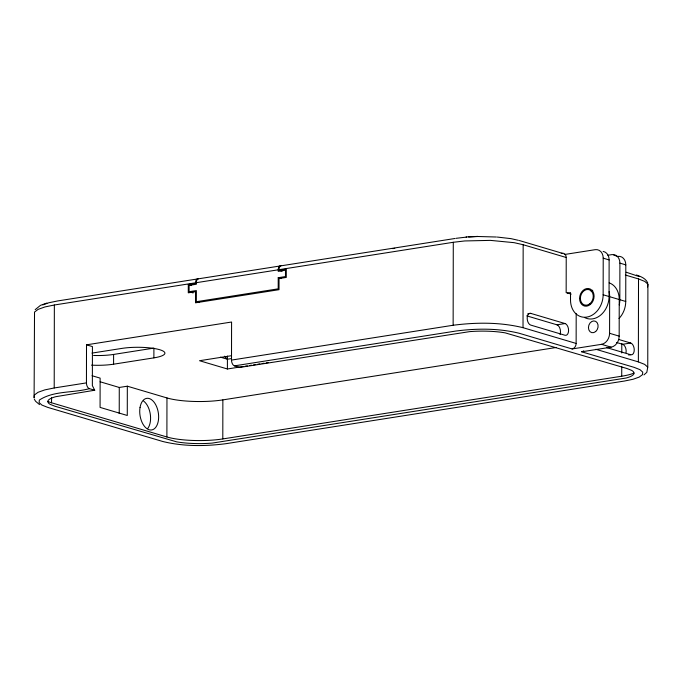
<?xml version="1.0" encoding="UTF-8"?>
<svg xmlns="http://www.w3.org/2000/svg" width="682" height="682" viewBox="0 0 682 682"><rect width="100%" height="100%" fill="white"/><g stroke="black" fill="none" stroke-linecap="round" stroke-linejoin="round"><path stroke-width="1.02" d="M633.945 373.088A39.991 8.653 0.1 0 1 621.728 376.217L222.801 438.935A39.991 8.653 0.1 0 1 166.894 436.983L51.551 402.781L51.559 397.504M54.355 304.999L44.935 306.943L38.166 309.347L34.526 312.049L34.1 397.836L34.381 395.014L38.022 392.303L44.79 389.899L54.21 387.964L54.355 304.999L195.555 282.808A4.996 2.89 81.1 0 1 198.522 278.802L57.586 300.958L48.874 302.748L42.796 304.914M94.721 390.232L89.393 388.655A4.996 2.89 81.1 0 1 86.444 382.892L86.512 344.828L231.582 322.023L231.513 360.087A4.996 2.89 81.1 0 0 234.463 365.85L239.783 367.428L469.659 331.631A35.958 7.783 0.1 0 1 505.2 332.867L626.92 368.502L631.566 370.343A35.958 7.783 0.1 0 1 626.11 378.024L212.179 443.095A35.958 7.783 0.1 0 1 176.638 441.851L54.918 406.225L50.272 404.383A35.958 7.783 0.1 0 1 55.728 396.702L94.721 390.232L92.36 385.628L92.428 346.584L86.512 344.828M113.587 364.197L113.604 354.435L153.902 348.101L153.885 357.862L113.587 364.197A26.99 5.84 0.1 0 1 91.541 365.143M119.231 413.599L119.273 387.461L100.126 381.775M119.273 387.461L127.329 386.191L127.278 415.474L100.075 407.401L100.126 378.118L92.036 375.722M166.894 436.983L166.962 397.947L127.329 386.191M195.555 282.808L195.546 283.388L188.3 284.53L188.283 292.825L195.538 291.683L195.521 302.817L279.015 289.688L279.032 278.563L286.287 277.421L286.295 269.126L279.04 270.268L279.049 269.68A4.996 2.89 81.1 0 1 281.248 265.613M193.142 292.928L189.093 291.726L189.102 285.383L196.356 284.241L196.356 282.68A4.996 2.89 81.1 0 1 198.556 278.614M199.28 302.586L196.322 301.708L196.348 290.583L189.093 291.726M222.801 438.935L222.861 399.891L556.538 347.436M243.142 366.507L227.396 368.988L227.421 356.064M199.323 278.674L281.206 265.801A4.996 2.89 81.1 0 0 278.239 269.808L278.239 271.368L285.494 270.225L285.477 276.568L278.222 277.71L278.205 288.836L196.322 301.708M231.513 360.087L453.138 325.254L453.283 242.289L464.723 240.951L490.443 240.379L514.134 242.673L523.162 244.727L566.222 257.498L566.162 292.629L571.192 294.121M576.188 313.677L576.137 343.438L523.017 327.684L523.162 244.727M567.373 293.072L570.519 292.578L570.51 299.901A20.247 15.925 -73.5 0 0 586.793 317.104A20.247 15.925 -73.5 0 0 603.144 294.769L603.212 258.171A10 7.869 -73.5 0 0 595.164 249.68L564.236 254.539M584.551 317.488A20.247 15.925 -73.5 0 0 609.06 296.525L609.128 259.927A10 7.869 -73.5 0 0 603.169 251.436M234.463 365.85L455.823 331.051C476.829 328.34 498.508 328.17 519.173 333.259L572.096 348.954L601.515 344.325A10 7.869 -73.5 0 0 609.589 333.302L609.657 296.704A20.247 15.925 -73.5 0 0 609.103 291.674M89.393 388.655C73.153 393.13 53.852 390.479 39.351 400.061L39.104 402.602L41.9 405.074L47.706 407.376L162.666 441.467C183.33 446.557 205.009 446.386 226.015 443.675L624.414 381.042L633.126 379.252L639.204 377.086L642.487 374.657L642.734 372.116L639.938 369.644L634.132 367.351L581.678 351.793L611.098 347.172A10 7.869 -73.5 0 0 619.171 336.141L619.239 299.543A20.247 15.925 -73.5 0 0 609.197 282.868M619.265 304.922A20.247 15.925 -73.5 0 0 619.827 299.713L619.895 263.116A10 7.869 -73.5 0 0 611.848 254.625L607.79 255.264M621.728 376.217L621.745 366.72M621.771 353.003L621.788 343.515M618.983 318.52A20.247 15.925 -73.5 0 0 625.744 301.47L625.803 264.872A10 7.869 -73.5 0 0 617.764 256.381M643.936 374.895L646.809 372.363L647.755 367.129L644.643 364.376L638.369 361.895L638.514 278.929L625.326 275.025M647.755 367.129L647.9 284.164L644.788 281.419L638.514 278.929M647.619 286.986L647.9 284.164M35.191 309.637L40.485 305.34L46.905 303.055M282.016 265.673L454.937 238.495M392.747 248.64L394.776 248.325M196.356 282.68L278.239 269.808M279.049 269.68L453.283 242.289M561.218 253.406L562.207 253.252A4.996 3.93 -73.5 0 1 566.222 257.498M91.976 353.097L121.942 348.391A26.99 5.84 0.1 0 1 159.665 349.704A26.99 5.84 0.1 0 1 153.885 357.862M231.028 355.774L199.536 360.718L227.396 368.988M220.448 357.155L227.413 359.226L231.522 358.579M54.21 387.964L86.444 382.892M527.715 313.848L530.732 313.37L565.046 323.549A6.002 3.47 81.1 0 1 568.583 330.455A6.002 3.47 81.1 0 1 565.02 335.263L530.715 325.084A6.002 3.47 81.1 0 1 527.177 318.179A6.002 3.47 81.1 0 1 530.732 313.37M245.239 366.183L247.344 365.85M249.442 365.518L251.539 365.185M253.636 364.861L255.741 364.529M257.839 364.197L259.936 363.873M262.033 363.54L264.13 363.208M266.236 362.875L268.333 362.551M526.709 315.843L556.981 324.82L565.046 323.549M616.588 342.492L622.649 344.291L630.705 343.02A6.002 3.47 81.1 0 1 634.243 349.926A6.002 3.47 81.1 0 1 630.688 354.734L628.668 355.049M455.985 238.325L466.565 237.089M453.138 325.254C476.309 322.279 500.221 322.109 523.017 327.684M466.087 236.986L477.818 236.39M468.636 236.978L477.954 236.501L496.377 237.012M497.297 237.063L510.988 238.64L518.405 240.328M613.826 255.204L616.775 256.082M603.212 258.171L609.128 259.927M619.895 263.116L625.803 264.872M519.334 240.533L562.207 253.252M626.221 272.229L639.136 276.542M603.144 294.769L609.06 296.525M609.657 296.704L619.239 299.543M619.827 299.713L625.744 301.47M609.589 333.302L619.171 336.141M618.591 339.431L630.705 343.02M601.515 344.325L611.098 347.172M606.468 347.547L630.688 354.734M595.846 349.286L638.369 361.895M279.04 270.268L282.058 271.163M278.222 277.71L281.18 278.588M188.3 284.53L191.318 285.426M636.408 274.991C640.696 276.423 645.811 278.418 647.73 282.902M39.547 404.614L35.558 401.255L34.271 399.098M224.548 356.192L227.413 359.226M143.595 401.059A15.993 9.241 81.1 0 1 147.798 428.449M583.698 350.821A4.996 3.93 -73.5 0 1 581.678 351.793M576.137 343.438A4.996 3.93 -73.5 0 1 572.096 348.954M222.861 399.891A39.991 8.653 0.1 0 1 166.962 397.947M556.981 324.82A6.002 3.47 81.1 0 1 560.041 334.512M113.604 354.435A26.99 5.84 0.1 0 1 93.536 355.467M622.649 344.291A6.002 3.47 81.1 0 1 626.059 352.679M51.551 402.781A39.991 8.653 0.1 0 1 47.928 401.476M590.876 290.899A8.994 7.076 -73.5 0 1 592.76 290.31M595.693 331.529A6.002 4.723 -73.5 0 0 595.71 321.384A6.002 4.723 -73.5 0 0 588.447 327.599A6.002 4.723 -73.5 0 0 595.693 331.529M140.049 407.401A15.993 9.241 81.1 0 0 151.609 429.967A15.993 9.241 81.1 0 0 155.897 405.099A15.993 9.241 81.1 0 0 140.049 407.401M590.442 304.377A8.994 7.076 -73.5 0 0 590.467 289.159A8.994 7.076 -73.5 0 0 579.572 298.477A8.994 7.076 -73.5 0 0 590.442 304.377M590.041 303.592A7.996 6.291 -73.5 0 0 590.058 290.072A7.996 6.291 -73.5 0 0 580.382 298.349A7.996 6.291 -73.5 0 0 590.041 303.592"/></g></svg>
